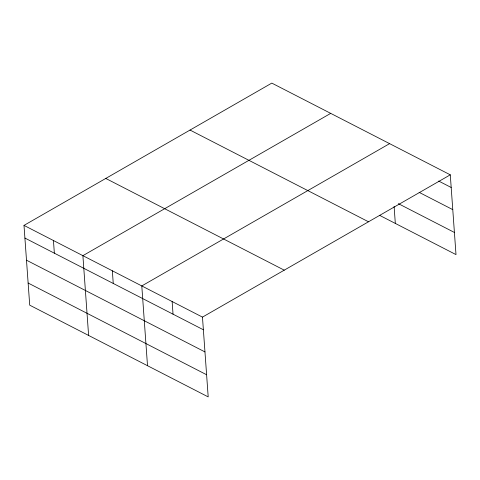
<?xml version="1.0" encoding="UTF-8"?>
<svg xmlns="http://www.w3.org/2000/svg" width="480" height="480" viewBox="0 0 480 480"><rect width="100%" height="100%" fill="white"/><g stroke="black" fill="none" stroke-linecap="round" stroke-linejoin="round"><path stroke-width="0.72" d="M24 225.396L202.47 317.118L208.194 396.894L29.718 305.172L24 225.396L271.806 83.106L450.282 174.828L456 254.604L379.614 215.346M330.702 113.376L82.896 255.66L88.614 335.442M389.598 143.64L141.792 285.93L147.51 365.712M202.47 317.118L450.282 174.828M438.654 181.044L451.188 187.482M419.136 192.348L452.778 209.634M398.346 203.64L454.41 232.458M190.032 130.062L368.502 221.784M105.774 178.44L284.25 270.162M24.906 238.05L203.382 329.772M26.496 260.202L204.966 351.924M28.128 283.026L206.604 374.742M394.104 206.436L395.322 223.422M172.134 301.524L173.04 314.178M112.344 270.798L113.25 283.452M53.448 240.528L54.354 253.188"/></g></svg>
